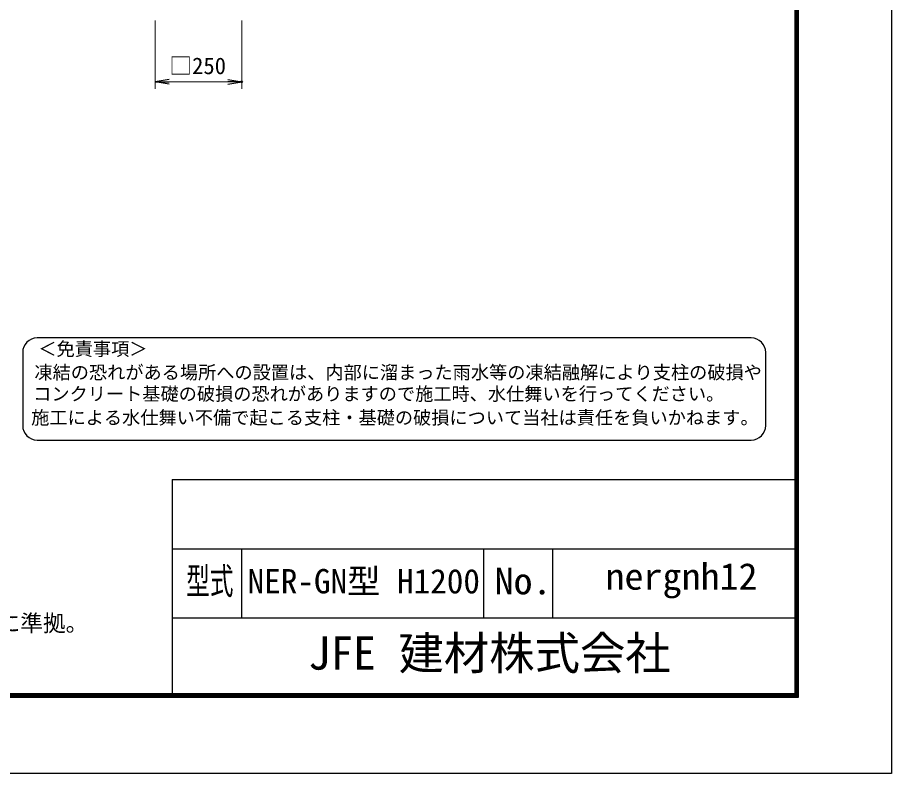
# Model space of a CAD drawing. Units: millimetres, scale not verified. Extents: x -4200 to 4200, y -2970 to 2970.
# Drawn here: x 1672 to 4200, y -2970 to -783 of the extents above; entities that cross this region are included whole.
import ezdxf
from ezdxf.enums import TextEntityAlignment as Align

# ---------------------------------------------------------------- set-up
doc = ezdxf.new("R2010")
doc.units = ezdxf.units.MM
doc.header["$LTSCALE"] = 10
doc.header["$PDMODE"] = 32
doc.header["$PDSIZE"] = 5
for name, color, linetype, lineweight in [('0-5_D-STR-DIM', 7, 'Continuous', 13), ('0-7_Defpoints', 6, 'Continuous', 25), ('0-8_D-STR-TXT', 7, 'Continuous', 13), ('0-A_D-TTL-TXT', 7, 'Continuous', 25), ('0-B_D-TTL', 7, 'Continuous', 25)]:
    doc.layers.add(name, color=color, linetype=linetype, lineweight=lineweight)
doc.layers.add('0-6_0', color=7, linetype='Continuous')
doc.styles.add('ＭＳ ゴシック', font='')
doc.styles.get('ＭＳ ゴシック').set_extended_font_data('MS Gothic')

# ---------------------------------------------------------------- blocks, each defined once
blk = doc.blocks.new('_Open')
at = {"layer": '0-6_0'}
blk.add_line((-10, 1.667), (0, 0), dxfattribs=at)
blk.add_lwpolyline([(-10, -1.667), (0, 0), (-10, 0)], dxfattribs=at)

msp = doc.modelspace()

# ---------------------------------------------------------------- linework, layer by layer
at = {"layer": '0-5_D-STR-DIM'}
for p, q in [((2070.67, -792.09), (2070.67, -989.39)), ((2320.67, -792.09), (2320.67, -989.39)), ((2110.67, -969.39), (2280.67, -969.39))]:
    msp.add_line(p, q, dxfattribs=at)
at = {"layer": '0-7_Defpoints'}
msp.add_point((2320.67, -969.39), dxfattribs=at)
at = {"layer": '0-A_D-TTL-TXT', "color": 2}
for p, q in [((3793.99, -1710.03), (1729.45, -1710.03)), ((1687.24, -1752.24), (1687.24, -1963.29)), ((3836.2, -1963.29), (3836.2, -1752.24)), ((1729.45, -2005.5), (3793.99, -2005.5))]:
    msp.add_line(p, q, dxfattribs=at)
for centre, start, end in [((1729.45, -1752.24), 90, 180), ((3793.99, -1752.24), 0, 90), ((1729.45, -1963.29), 180, 270), ((3793.99, -1963.29), 270, 0)]:
    msp.add_arc(centre, 42.21, start, end, dxfattribs=at)
at = {"layer": '0-B_D-TTL'}
for p, q in [((2119.94, -2119.77), (2119.94, -2739.77)), ((2119.94, -2119.77), (3919.94, -2119.77)), ((2119.94, -2319.77), (3919.94, -2319.77)), ((2319.94, -2319.77), (2319.94, -2519.77)), ((3019.94, -2319.77), (3019.94, -2519.77)), ((3219.94, -2319.77), (3219.94, -2519.77)), ((2119.94, -2519.77), (3919.94, -2519.77))]:
    msp.add_line(p, q, dxfattribs=at)
at = {"layer": '0-B_D-TTL', "color": 2}
msp.add_lwpolyline([(-4200.06, 2970.23), (4199.94, 2970.23), (4199.94, -2969.77), (-4200.06, -2969.77)], close=True, dxfattribs=at)
at = {"layer": '0-B_D-TTL'}
for points in [[(-3930.06, 2750.23), (3929.94, 2750.23), (3929.94, -2749.77), (-3930.06, -2749.77)], [(-3927.56, 2747.73), (3927.44, 2747.73), (3927.44, -2747.27), (-3927.56, -2747.27)], [(-3925.06, 2745.23), (3924.94, 2745.23), (3924.94, -2744.77), (-3925.06, -2744.77)], [(-3922.56, 2742.73), (3922.44, 2742.73), (3922.44, -2742.27), (-3922.56, -2742.27)], [(-3920.06, 2740.23), (3919.94, 2740.23), (3919.94, -2739.77), (-3920.06, -2739.77)]]:
    msp.add_lwpolyline(points, close=True, dxfattribs=at)

# ---------------------------------------------------------------- block references
at = {"layer": '0-5_D-STR-DIM', "xscale": 4, "yscale": 4, "rotation": 180}
msp.add_blockref('_Open', (2070.67, -969.39), dxfattribs=at)
at = {"layer": '0-5_D-STR-DIM', "xscale": 4, "yscale": 4}
msp.add_blockref('_Open', (2320.67, -969.39), dxfattribs=at)

# ---------------------------------------------------------------- texts
at = {"layer": '0-5_D-STR-DIM', "style": 'ＭＳ ゴシック'}
msp.add_text('□250', height=48.09, dxfattribs=at).set_placement((2111.52, -961.63), align=Align.BOTTOM_LEFT)
at = {"layer": '0-8_D-STR-TXT', "style": 'ＭＳ ゴシック'}
msp.add_text('（設計条件）風荷重：昭和57年改正 建築基準法・同施行令に基づく風圧力に準拠。', height=48.09, dxfattribs=at).set_placement((-582.51, -2573.38), align=Align.BOTTOM_LEFT)
at = {"layer": '0-A_D-TTL-TXT', "style": 'ＭＳ ゴシック'}
for s, height, p in [('＜免責事項＞ \u3000\u3000', 38.56, (1732.58, -1772.65)), ('凍結の恐れがある場所への設置は、内部に溜まった雨水等の凍結融解により支柱の破損や', 38.56, (1721.16, -1840.6)), ('コンクリート基礎の破損の恐れがありますので施工時、水仕舞いを行ってください。', 38.56, (1717.69, -1902.59)), ('施工による水仕舞い不備で起こる支柱・基礎の破損について当社は責任を負いかねます。 ', 38.56, (1711.79, -1971.38)), ('NER-GN型 H1200', 70.53, (2337.74, -2470.01)), ('JFE 建材株式会社', 96.19, (2512.32, -2698.28))]:
    msp.add_text(s, height=height, dxfattribs=at).set_placement(p, align=Align.BOTTOM_LEFT)
for s, width, p in [('型式', 0.65, (2160.2, -2474.58)), ('No.', 1.05, (3051.94, -2474.58)), ('nergnh12', 1.05, (3372.6, -2461.24))]:
    msp.add_text(s, height=76.98, dxfattribs=dict(at, width=width)).set_placement(p, align=Align.BOTTOM_LEFT)

doc.saveas('drawing.dxf')
